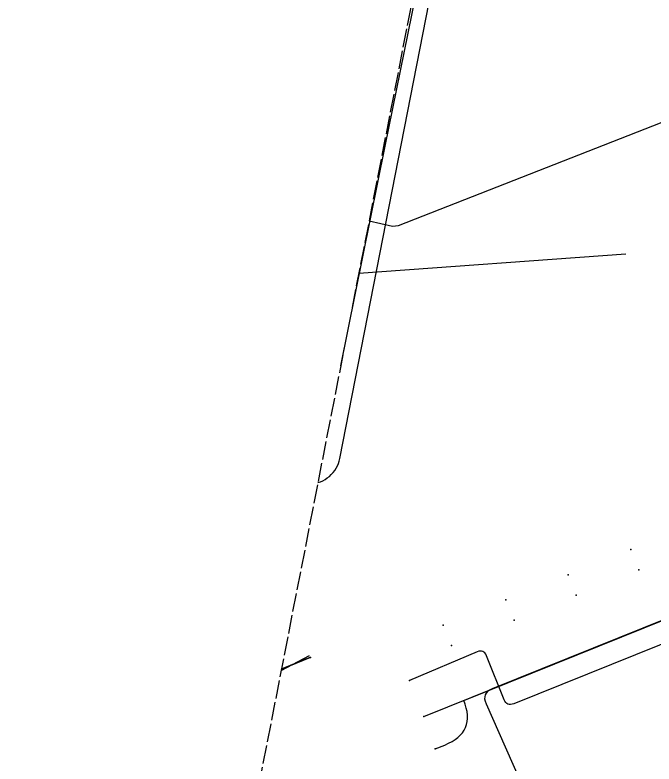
# Model space of a CAD drawing. Header units: metres. Extents: x -529 to 260, y -315 to 217.
# Drawn here: x -469.2 to -425.2, y -227.2 to -175.6 of the extents above; entities that cross this region are included whole.
import ezdxf

# ---------------------------------------------------------------- set-up
doc = ezdxf.new("R2010")
doc.units = ezdxf.units.M
doc.linetypes.add('DASHED', pattern=[1.524, 1.27, -0.254])
for name, color, linetype, true_color in [('KA0000_OVG_Orientatiepolygoon', 7, 'Continuous', 0xff00ff), ('KL1001_WAT_Waterleiding', 7, 'Continuous', 0x0000ff), ('KL1010_DAT_Telecommunicatiekabel', 7, 'Continuous', 0x00ff00), ('KL1031_ELS_Appurtenance', 7, 'Continuous', 0x960000), ('KL1031_ELS_Elektriciteitskabel', 7, 'Continuous', 0x960000), ('KL1051_DAT_Kabelbed', 7, 'Continuous', 0x00ff00), ('KL1233_WRM_ThermischePijpleiding', 7, 'Continuous', 0x008080)]:
    doc.layers.add(name, color=color, linetype=linetype, true_color=true_color)

msp = doc.modelspace()

# ---------------------------------------------------------------- linework, layer by layer
at = {"layer": 'KA0000_OVG_Orientatiepolygoon', "linetype": 'DASHED'}
msp.add_lwpolyline([(212.467, 216.691), (-371.799, 183.859), (-469.178, -314.621), (251.501, 5.16), (212.467, 216.691)], close=True, dxfattribs=at)
at = {"layer": 'KL1001_WAT_Waterleiding', "linetype": 'CONTINUOUS'}
for points in [[(-450.851, -220.807), (-448.889, -219.775)], [(-450.829, -220.692), (-448.844, -219.888)]]:
    msp.add_lwpolyline(points, dxfattribs=at)
at = {"layer": 'KL1010_DAT_Telecommunicatiekabel', "linetype": 'CONTINUOUS'}
msp.add_lwpolyline([(-427.12, -192.117), (-445.507, -193.45)], dxfattribs=at)
at = {"layer": 'KL1031_ELS_Appurtenance'}
for p in [(-426.784, -212.467), (-426.224, -213.858), (-431.099, -214.212), (-430.539, -215.603), (-435.37, -215.94), (-439.686, -217.686), (-434.813, -217.332), (-439.129, -219.079), (-448.836, -219.908), (-442.019, -221.499), (-441.019, -223.963), (-440.255, -226.203)]:
    msp.add_point(p, dxfattribs=at)
at = {"layer": 'KL1031_ELS_Elektriciteitskabel', "linetype": 'CONTINUOUS'}
for points in [[(-444.799, -189.827), (-443.186, -190.198), (-442.761, -190.158), (-422.4, -182.153), (-422.276, -182.171), (-422.19, -182.28), (-420.644, -185.5), (-419.156, -186.258), (-416.702, -191.638), (-415.575, -193.121)], [(-441.019, -223.963), (-379.041, -198.995), (-376.808, -197.988), (-375.87, -197.601), (-375.75, -197.594), (-375.633, -197.623), (-375.53, -197.684), (-375.45, -197.773), (-374.172, -200.955), (-373.601, -202.277), (-372.861, -203.699), (-368.996, -213.135)], [(-379.041, -198.995), (-436.331, -222.074), (-436.497, -222.155), (-436.631, -222.249), (-436.732, -222.356), (-436.801, -222.476), (-436.836, -222.61), (-436.838, -222.758), (-436.808, -222.917), (-436.744, -223.091), (-431.311, -235.349), (-431.231, -235.569), (-431.192, -235.773), (-431.194, -235.959), (-431.239, -236.129), (-431.324, -236.282), (-431.451, -236.419), (-431.621, -236.538), (-431.832, -236.641), (-449.214, -243.738)], [(-440.255, -226.203), (-439.584, -225.933), (-439.322, -225.817), (-439.084, -225.691), (-438.87, -225.556), (-438.681, -225.41), (-438.514, -225.253), (-438.373, -225.087), (-438.255, -224.91), (-438.161, -224.723), (-438.091, -224.526), (-438.045, -224.318), (-438.024, -224.1), (-438.026, -223.872), (-438.052, -223.634), (-438.102, -223.386), (-438.177, -223.126), (-438.275, -222.858), (-379.041, -198.995)], [(-376.076, -199.422), (-434.84, -223.091), (-434.951, -223.127), (-435.054, -223.143), (-435.148, -223.139), (-435.234, -223.115), (-435.31, -223.07), (-435.38, -223.005), (-435.439, -222.92), (-435.49, -222.814), (-436.711, -219.783), (-436.762, -219.677), (-436.821, -219.593), (-436.889, -219.527), (-436.966, -219.483), (-437.051, -219.461), (-437.145, -219.458), (-437.247, -219.476), (-437.358, -219.515), (-442.019, -221.499)], [(-448.836, -219.908), (-450.838, -220.741)]]:
    msp.add_lwpolyline(points, dxfattribs=at)
at = {"layer": 'KL1051_DAT_Kabelbed', "linetype": 'CONTINUOUS'}
msp.add_lwpolyline([(-448.322, -207.86), (-448.149, -207.801), (-447.983, -207.727), (-447.824, -207.64), (-447.671, -207.54), (-447.529, -207.428), (-447.396, -207.304), (-447.273, -207.169), (-447.162, -207.025), (-447.064, -206.872), (-446.98, -206.711), (-446.909, -206.544), (-446.852, -206.371), (-446.809, -206.194), (-438.963, -166.067), (-436.429, -153.11), (-427.665, -113.01), (-427.39, -111.741), (-419.199, -73.926), (-411.966, -34.521), (-409.424, -29.996), (-404.352, -7.49)], dxfattribs=at)
at = {"layer": 'KL1233_WRM_ThermischePijpleiding', "linetype": 'CONTINUOUS'}
for points in [[(-443.677, -184.684), (-439.182, -162.548), (-435.172, -142.796), (-432.7, -130.623), (-430.698, -120.767), (-428.331, -109.106), (-426.666, -100.909)], [(-446.75, -199.814), (-443.677, -184.684)], [(-443.677, -184.684), (-443.79, -184.661)]]:
    msp.add_lwpolyline(points, dxfattribs=at)

doc.saveas('drawing.dxf')
